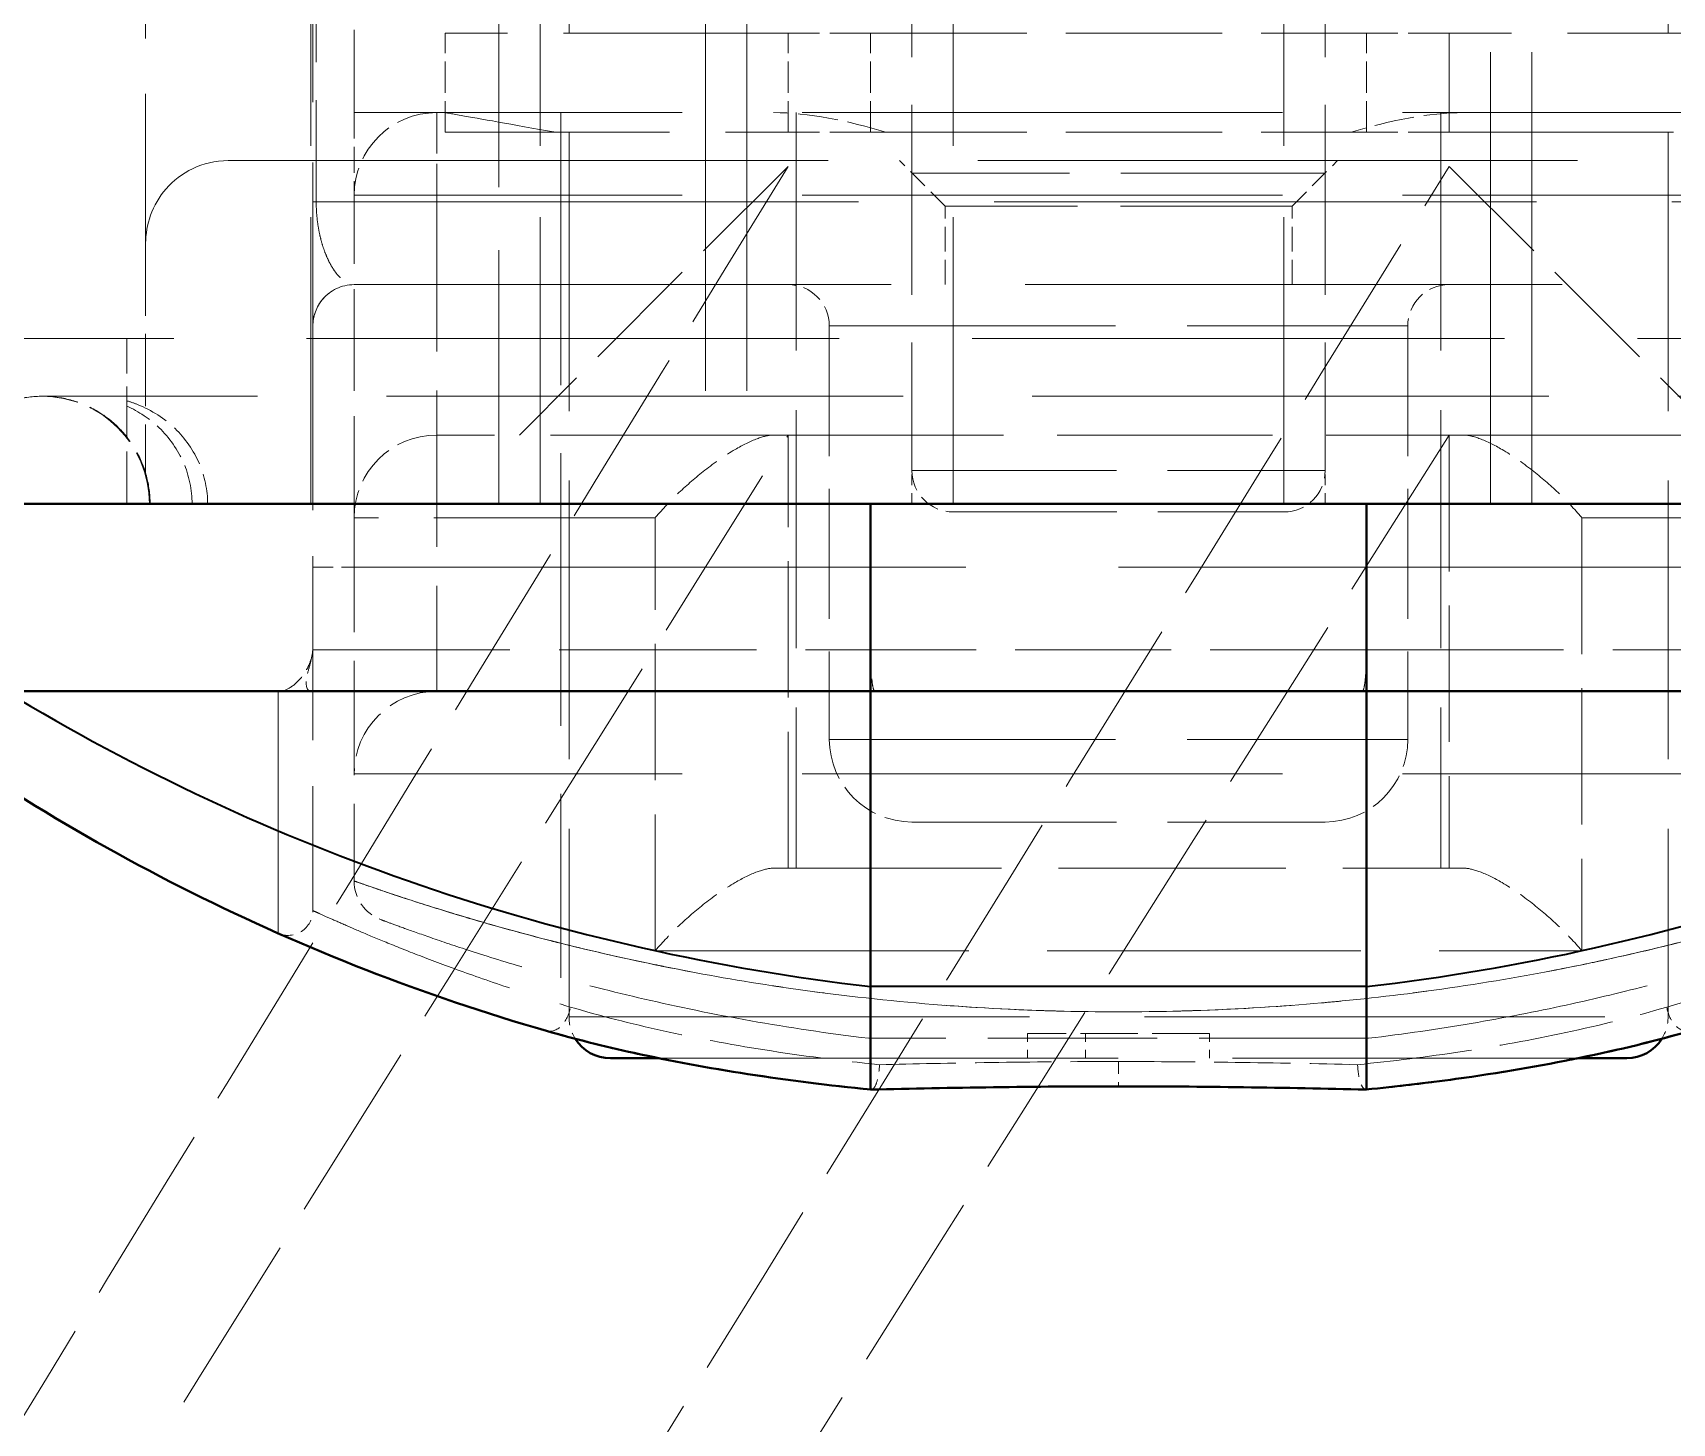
# Model space of a CAD drawing. Header units: millimetres. Extents: x 0 to 2523, y 0 to 1782.
# Drawn here: x 857.19 to 877.03, y 1391.52 to 1408.33 of the extents above; entities that cross this region are included whole.
import ezdxf

# ---------------------------------------------------------------- set-up
doc = ezdxf.new("R2010")
doc.units = ezdxf.units.MM
doc.header["$LTSCALE"] = 3
doc.linetypes.add('DASHED', pattern=[0.2067, 0.1654, -0.0413])
for name, color, linetype, lineweight in [('가려진 것(ISO)', 2, 'DASHED', 18), ('가려진 좁은 것(ISO)', 2, 'DASHED', 18), ('가시적인 것(ISO)', 3, 'Continuous', 40), ('가시적인 좁은 것(ISO)', 3, 'Continuous', 35)]:
    doc.layers.add(name, color=color, linetype=linetype, lineweight=lineweight)

msp = doc.modelspace()

# ---------------------------------------------------------------- linework, layer by layer
at = {"layer": '가려진 것(ISO)', "ltscale": 11.006289}
for p, q in [((865.3337, 1416.288), (865.3337, 1402.638)), ((875.3337, 1402.638), (875.3337, 1416.288))]:
    msp.add_line(p, q, dxfattribs=at)
at = {"layer": '가려진 것(ISO)', "ltscale": 5.39654}
msp.add_line((858.5604, 1414.288), (858.5604, 1405.788), dxfattribs=at)
at = {"layer": '가려진 것(ISO)', "ltscale": 5.904459}
msp.add_line((860.5837, 1414.088), (860.5837, 1404.788), dxfattribs=at)
at = {"layer": '가려진 것(ISO)', "ltscale": 6.983788}
msp.add_line((863.3337, 1402.638), (863.3337, 1413.638), dxfattribs=at)
at = {"layer": '가려진 것(ISO)', "ltscale": 2.983925}
msp.add_line((861.0837, 1412.0689), (861.0837, 1407.3689), dxfattribs=at)
at = {"layer": '가려진 것(ISO)', "ltscale": 1.650637}
for p, q in [((863.6837, 1410.9303), (863.6837, 1408.3303)), ((876.9837, 1410.9303), (876.9837, 1408.3303))]:
    msp.add_line(p, q, dxfattribs=at)
at = {"layer": '가려진 것(ISO)', "ltscale": 4.634662}
for p, q in [((867.8337, 1410.338), (867.8337, 1403.038)), ((872.8337, 1410.338), (872.8337, 1403.038))]:
    msp.add_line(p, q, dxfattribs=at)
at = {"layer": '가려진 것(ISO)', "ltscale": 5.473363}
for p, q in [((866.3337, 1408.3303), (862.1837, 1408.3303)), ((878.4837, 1408.3303), (874.3337, 1408.3303)), ((862.1837, 1407.1303), (866.3337, 1407.1303)), ((874.3337, 1407.1303), (878.4837, 1407.1303))]:
    msp.add_line(p, q, dxfattribs=at)
at = {"layer": '가려진 것(ISO)', "ltscale": 0.761779}
for p, q in [((862.1837, 1407.1303), (862.1837, 1408.3303)), ((866.3337, 1407.1303), (866.3337, 1408.3303)), ((866.3338, 1407.1303), (866.3338, 1408.3303)), ((874.3337, 1407.1303), (874.3337, 1408.3303)), ((874.3337, 1408.3303), (874.3337, 1407.1303))]:
    msp.add_line(p, q, dxfattribs=at)
at = {"layer": '가려진 것(ISO)', "ltscale": 0.997197}
for p, q in [((867.3337, 1408.3303), (866.3337, 1408.3303)), ((874.3337, 1408.3303), (873.3337, 1408.3303)), ((867.3337, 1407.1303), (866.3337, 1407.1303)), ((874.3337, 1407.1303), (873.3337, 1407.1303))]:
    msp.add_line(p, q, dxfattribs=at)
at = {"layer": '가려진 것(ISO)', "ltscale": 3.809293}
for p, q in [((867.3337, 1408.3303), (873.3337, 1408.3303)), ((867.3337, 1407.1303), (873.3337, 1407.1303))]:
    msp.add_line(p, q, dxfattribs=at)
at = {"layer": '가려진 것(ISO)', "ltscale": 11.715744}
msp.add_line((879.5837, 1407.3689), (861.0837, 1407.3689), dxfattribs=at)
at = {"layer": '가려진 것(ISO)', "ltscale": 6.645207}
msp.add_line((863.5837, 1407.3689), (863.5837, 1396.9022), dxfattribs=at)
at = {"layer": '가려진 것(ISO)', "ltscale": 5.801961}
for p, q in [((866.4337, 1407.3689), (866.4337, 1398.2303)), ((874.2337, 1407.3689), (874.2337, 1398.2303))]:
    msp.add_line(p, q, dxfattribs=at)
at = {"layer": '가려진 것(ISO)', "ltscale": 6.793318}
for p, q in [((863.6837, 1407.1303), (863.6837, 1396.4303)), ((876.9837, 1407.1303), (876.9837, 1396.4303))]:
    msp.add_line(p, q, dxfattribs=at)
at = {"layer": '가려진 것(ISO)', "ltscale": 14.627704}
msp.add_line((859.5604, 1406.788), (881.107, 1406.788), dxfattribs=at)
at = {"layer": '가려진 것(ISO)', "ltscale": 2.918018}
for p, q in [((866.3337, 1406.7189), (863.0837, 1403.4689)), ((874.3337, 1406.7189), (877.5837, 1403.4689))]:
    msp.add_line(p, q, dxfattribs=at)
at = {"layer": '가려진 것(ISO)', "ltscale": 0.493735}
for p, q in [((868.2337, 1406.238), (867.6837, 1406.788)), ((872.4337, 1406.238), (872.9837, 1406.788))]:
    msp.add_line(p, q, dxfattribs=at)
at = {"layer": '가려진 것(ISO)', "ltscale": 4.986384}
for p, q in [((872.8337, 1406.638), (867.8337, 1406.638)), ((872.8337, 1406.638), (867.8337, 1406.638)), ((867.8337, 1398.788), (872.8337, 1398.788))]:
    msp.add_line(p, q, dxfattribs=at)
at = {"layer": '가려진 것(ISO)', "ltscale": 2.476006}
msp.add_line((861.0837, 1402.4689), (861.0837, 1406.3689), dxfattribs=at)
at = {"layer": '가려진 것(ISO)', "ltscale": 4.188547}
msp.add_line((872.4337, 1406.238), (868.2337, 1406.238), dxfattribs=at)
at = {"layer": '가려진 것(ISO)', "ltscale": 0.603054}
for p, q in [((868.2337, 1405.288), (868.2337, 1406.238)), ((872.4337, 1405.288), (872.4337, 1406.238))]:
    msp.add_line(p, q, dxfattribs=at)
at = {"layer": '가려진 것(ISO)', "ltscale": 1.765907}
msp.add_line((858.5604, 1405.788), (858.5604, 1403.0065), dxfattribs=at)
at = {"layer": '가려진 것(ISO)', "ltscale": 13.093872}
msp.add_line((861.0837, 1405.288), (879.5837, 1405.288), dxfattribs=at)
at = {"layer": '가려진 것(ISO)', "ltscale": 12.986021}
msp.add_line((1116.5837, 1404.638), (810.5837, 1404.638), dxfattribs=at)
at = {"layer": '가려진 것(ISO)', "ltscale": 1.269698}
msp.add_line((858.3337, 1402.638), (858.3337, 1404.638), dxfattribs=at)
at = {"layer": '가려진 것(ISO)', "ltscale": 4.48956}
msp.add_line((860.5837, 1404.788), (860.5837, 1397.7166), dxfattribs=at)
at = {"layer": '가려진 것(ISO)', "ltscale": 3.174394}
for p, q in [((866.8337, 1404.788), (866.8337, 1399.788)), ((873.8337, 1404.788), (873.8337, 1399.788))]:
    msp.add_line(p, q, dxfattribs=at)
at = {"layer": '가려진 것(ISO)', "ltscale": 0.295767}
msp.add_line((857.3137, 1403.938), (857.3054, 1403.938), dxfattribs=at)
at = {"layer": '가려진 것(ISO)', "ltscale": 12.600935}
msp.add_line((883.3537, 1403.938), (857.3137, 1403.938), dxfattribs=at)
at = {"layer": '가려진 것(ISO)', "ltscale": 5.452487}
for p, q in [((866.1644, 1403.4689), (862.0837, 1403.4689)), ((874.5031, 1403.4689), (878.5837, 1403.4689))]:
    msp.add_line(p, q, dxfattribs=at)
at = {"layer": '가려진 것(ISO)', "ltscale": 0.374779}
for p, q in [((866.3337, 1403.4689), (866.1644, 1403.4689)), ((874.5031, 1403.4689), (874.3337, 1403.4689))]:
    msp.add_line(p, q, dxfattribs=at)
at = {"layer": '가려진 것(ISO)', "ltscale": 5.252413}
msp.add_line((866.3337, 1403.4689), (874.3337, 1403.4689), dxfattribs=at)
at = {"layer": '가려진 것(ISO)', "ltscale": 3.325855}
for p, q in [((866.3337, 1398.2303), (866.3337, 1403.4689)), ((874.3337, 1403.4689), (874.3337, 1398.2303))]:
    msp.add_line(p, q, dxfattribs=at)
at = {"layer": '가려진 것(ISO)', "ltscale": 0.25386}
for p, q in [((867.8337, 1402.638), (867.8337, 1403.038)), ((872.8337, 1402.638), (872.8337, 1403.038))]:
    msp.add_line(p, q, dxfattribs=at)
at = {"layer": '가려진 것(ISO)', "ltscale": 2.789829}
msp.add_line((861.0837, 1402.4689), (861.0837, 1398.0746), dxfattribs=at)
at = {"layer": '가려진 것(ISO)', "ltscale": 3.989087}
msp.add_line((868.3337, 1402.538), (872.3337, 1402.538), dxfattribs=at)
at = {"layer": '가려진 것(ISO)', "ltscale": 5.550123}
msp.add_line((866.1644, 1398.2303), (874.5031, 1398.2303), dxfattribs=at)
at = {"layer": '가려진 것(ISO)', "ltscale": 0.19037}
for p, q in [((869.2337, 1395.9303), (869.2337, 1396.2303)), ((869.9337, 1395.9303), (869.9337, 1396.2303)), ((871.4337, 1395.9303), (871.4337, 1396.2303))]:
    msp.add_line(p, q, dxfattribs=at)
at = {"layer": '가려진 것(ISO)', "ltscale": 1.396677}
msp.add_line((871.4337, 1396.2303), (869.2337, 1396.2303), dxfattribs=at)
at = {"layer": '가려진 것(ISO)', "ltscale": 11.188352}
msp.add_line((864.776, 1395.9303), (875.8904, 1395.9303), dxfattribs=at)
at = {"layer": '가려진 것(ISO)', "ltscale": 0.997197}
for centre, start, end in [((862.0837, 1406.3689), 90, 180), ((862.0837, 1402.4689), 90, 180), ((867.8337, 1399.788), 180, 270), ((872.8337, 1399.788), 270, 0)]:
    msp.add_arc(centre, 1, start, end, dxfattribs=at)
at = {"layer": '가려진 것(ISO)', "ltscale": 0.498548}
for centre, start, end in [((866.3337, 1404.788), 0, 90), ((874.3337, 1404.788), 90, 180), ((868.3337, 1403.038), 180, 270), ((872.3337, 1403.038), 270, 0)]:
    msp.add_arc(centre, 0.5, start, end, dxfattribs=at)
at = {"layer": '가려진 것(ISO)', "ltscale": 1.296386}
for start, end in [(90, 180), (0, 90)]:
    msp.add_arc((857.3054, 1402.638), 1.3, start, end, dxfattribs=at)
at = {"layer": '가려진 것(ISO)', "ltscale": 1.21262}
msp.add_arc((862.0837, 1399.3689), 1, 90, 180, dxfattribs=at)
at = {"layer": '가려진 것(ISO)', "ltscale": 0.384917}
msp.add_arc((861.5837, 1398.0746), 0.5, 180, 249.49092, dxfattribs=at)
at = {"layer": '가려진 것(ISO)', "ltscale": 0.378595}
msp.add_arc((860.2837, 1397.7166), 0.3, 246.08347, 0, dxfattribs=at)
at = {"layer": '가려진 것(ISO)', "ltscale": 0.176455}
msp.add_arc((864.1837, 1396.4303), 0.5, 180, 211.86607, dxfattribs=at)
at = {"layer": '가려진 것(ISO)', "ltscale": 0.176454}
msp.add_arc((876.4837, 1396.4303), 0.5, 328.13407, 0, dxfattribs=at)
at = {"layer": '가려진 것(ISO)', "ltscale": 0.163273}
msp.add_ellipse((860.2673, 1400.3689), major_axis=(0.3165, 0), ratio=0.00001, start_param=5.877855, end_param=6.2826037, dxfattribs=at)
at = {"layer": '가려진 것(ISO)', "ltscale": 2.994816}
msp.add_open_spline([(862.1838, 1407.3689), (862.186, 1407.3689), (862.251, 1407.3572), (862.5931, 1407.2966), (862.9823, 1407.2288), (863.5238, 1407.1303)], degree=3, knots=[0.43159296, 0.43159296, 0.43159296, 0.43159296, 0.60681998, 0.60681998, 0.90300067, 0.90300067, 0.90300067, 0.90300067], dxfattribs=at)
at = {"layer": '가려진 것(ISO)', "ltscale": 0.971824}
for points in [[(867.5182, 1407.1303), (867.0713, 1407.2704), (866.5709, 1407.3689), (866.1597, 1407.3689)], [(874.5078, 1407.3689), (874.0965, 1407.3689), (873.5962, 1407.2704), (873.1492, 1407.1303)]]:
    msp.add_open_spline(points, degree=3, dxfattribs=at)
at = {"layer": '가려진 것(ISO)', "ltscale": 4.440121}
for points, weights in [([(866.3337, 1406.7189), (766.2241, 1243.2403), (866.3337, 1403.4689)], [2.18606992019, 2.18606992019, 1.55453860991]), ([(874.3337, 1403.4689), (773.2996, 1243.2403), (874.3337, 1406.7189)], [1.55453860991, 2.18606992019, 2.18606992019])]:
    msp.add_rational_spline(points, weights, degree=2, dxfattribs=at)
at = {"layer": '가려진 것(ISO)', "ltscale": 3.177325}
msp.add_open_spline([(859.5604, 1406.788), (859.2412, 1406.788), (858.979, 1406.6416), (858.6384, 1406.2534), (858.5604, 1406.0095), (858.5604, 1405.788)], degree=3, knots=[-0.47492577, -0.47492577, -0.47492577, -0.47492577, -0.23746289, -0.23746289, 0, 0, 0, 0], dxfattribs=at)
at = {"layer": '가려진 것(ISO)', "ltscale": 0.098732}
msp.add_open_spline([(860.5837, 1406.1054), (860.5837, 1406.155), (860.5837, 1406.2066), (860.5837, 1406.2583)], degree=3, dxfattribs=at)
at = {"layer": '가려진 것(ISO)', "ltscale": 0.182588}
msp.add_open_spline([(860.5837, 1405.706), (860.5837, 1405.7735), (860.5837, 1405.8481), (860.5838, 1405.9298)], degree=3, dxfattribs=at)
at = {"layer": '가려진 것(ISO)', "ltscale": 2.020038}
msp.add_open_spline([(860.5837, 1404.788), (860.5837, 1404.8986), (860.6227, 1405.0209), (860.7936, 1405.2153), (860.9254, 1405.288), (861.0837, 1405.288)], degree=3, knots=[0, 0, 0, 0, 0.15025987, 0.15025987, 0.30051975, 0.30051975, 0.30051975, 0.30051975], dxfattribs=at)
at = {"layer": '가려진 것(ISO)', "ltscale": 0.404629}
msp.add_open_spline([(860.7719, 1405.1789), (860.7297, 1405.1452), (860.6925, 1405.1041), (860.6346, 1405.014), (860.6128, 1404.9641), (860.593, 1404.8873), (860.5884, 1404.8612), (860.5854, 1404.8286), (860.5849, 1404.8222), (860.5842, 1404.811), (860.584, 1404.8061), (860.5839, 1404.8), (860.5839, 1404.7985), (860.5838, 1404.7961), (860.5838, 1404.7951), (860.5838, 1404.7936), (860.5838, 1404.793), (860.5838, 1404.7916), (860.5838, 1404.7911), (860.5837, 1404.7902), (860.5837, 1404.7899), (860.5837, 1404.7892), (860.5837, 1404.7892), (860.5837, 1404.7891), (860.5837, 1404.7891), (860.5837, 1404.7893), (860.5837, 1404.7903), (860.5837, 1404.7921), (860.5837, 1404.7924), (860.5837, 1404.7928)], degree=3, knots=[0, 0, 0, 0, 0.01620689, 0.01620689, 0.032128817, 0.032128817, 0.04001701, 0.04001701, 0.041948629, 0.041948629, 0.043401696, 0.043401696, 0.043871142, 0.043871142, 0.044277282, 0.044277282, 0.044681273, 0.044681273, 0.045487645, 0.045487645, 0.046681321, 0.046681321, 0.049767138, 0.049767138, 0.050259464, 0.050259464, 0.060989732, 0.060989732, 0.063588396, 0.063588396, 0.063588396, 0.063588396], dxfattribs=at)
at = {"layer": '가려진 것(ISO)', "ltscale": 1.29681}
msp.add_open_spline([(857.3137, 1403.938), (857.2012, 1403.938), (857.0883, 1403.9233), (856.979, 1403.8942), (856.8697, 1403.8651), (856.764, 1403.8215), (856.6655, 1403.7649), (856.5671, 1403.7082), (856.4759, 1403.6385), (856.3954, 1403.5581), (856.3148, 1403.4777), (856.2448, 1403.3866), (856.1879, 1403.288), (856.131, 1403.1895), (856.0872, 1403.0835), (856.0579, 1402.9738), (856.0286, 1402.8642), (856.0137, 1402.751), (856.0137, 1402.638)], degree=3, knots=[0, 0, 0, 0, 0.1666667, 0.1666667, 0.1666667, 0.3333333, 0.3333333, 0.3333333, 0.5, 0.5, 0.5, 0.6666667, 0.6666667, 0.6666667, 0.8333333, 0.8333333, 0.8333333, 1, 1, 1, 1], dxfattribs=at)
at = {"layer": '가려진 것(ISO)', "ltscale": 1.296848}
msp.add_open_spline([(858.6137, 1402.638), (858.6137, 1402.7509), (858.599, 1402.8639), (858.5697, 1402.9734), (858.5405, 1403.0828), (858.4969, 1403.1886), (858.4401, 1403.2871), (858.3834, 1403.3855), (858.3136, 1403.4766), (858.2332, 1403.557), (858.1528, 1403.6375), (858.0617, 1403.7074), (857.9631, 1403.7642), (857.8646, 1403.821), (857.7585, 1403.8648), (857.649, 1403.894), (857.5395, 1403.9233), (857.4265, 1403.938), (857.3137, 1403.938)], degree=3, knots=[0, 0, 0, 0, 0.1666667, 0.1666667, 0.1666667, 0.3333333, 0.3333333, 0.3333333, 0.5, 0.5, 0.5, 0.6666667, 0.6666667, 0.6666667, 0.8333333, 0.8333333, 0.8333333, 1, 1, 1, 1], dxfattribs=at)
at = {"layer": '가려진 것(ISO)', "ltscale": 1.076924}
msp.add_open_spline([(858.3337, 1403.8821), (858.3813, 1403.8684), (858.4272, 1403.8525), (858.6262, 1403.7727), (858.796, 1403.6639), (859.0341, 1403.4344), (859.1459, 1403.2745), (859.2722, 1402.9805), (859.3108, 1402.7955), (859.3108, 1402.638)], degree=3, knots=[0.23469222, 0.23469222, 0.23469222, 0.23469222, 0.24855885, 0.24855885, 0.29899589, 0.29899589, 0.34776308, 0.34776308, 0.39500401, 0.39500401, 0.39500401, 0.39500401], dxfattribs=at)
at = {"layer": '가려진 것(ISO)', "ltscale": 0.952656}
msp.add_open_spline([(859.1226, 1402.638), (859.1226, 1402.7979), (859.0834, 1402.9857), (858.9553, 1403.283), (858.8424, 1403.444), (858.6174, 1403.6592), (858.4731, 1403.7563), (858.3337, 1403.8181)], degree=3, knots=[0.39263763, 0.39263763, 0.39263763, 0.39263763, 0.44060014, 0.44060014, 0.48976099, 0.48976099, 0.53400981, 0.53400981, 0.53400981, 0.53400981], dxfattribs=at)
at = {"layer": '가려진 것(ISO)', "ltscale": 1.243258}
for points, knots in [([(866.1644, 1403.4689), (866.1598, 1403.4689), (866.155, 1403.4688), (866.0953, 1403.4662), (866.0308, 1403.4505), (865.8758, 1403.3928), (865.7852, 1403.3475), (865.5708, 1403.2219), (865.4464, 1403.1354), (865.2181, 1402.9571), (865.1123, 1402.8654), (864.9114, 1402.6741), (864.8161, 1402.5736), (864.7302, 1402.4719), (864.7289, 1402.4704), (864.7277, 1402.4689)], [-0.19610765, -0.19610765, -0.19610765, -0.19610765, -0.19355647, -0.19355647, -0.16478853, -0.16478853, -0.13089559, -0.13089559, -0.08571649, -0.08571649, -0.04378836, -0.04378836, 0, 0, 0.00064711, 0.00064711, 0.00064711, 0.00064711]), ([(874.5031, 1403.4689), (874.5077, 1403.4689), (874.5125, 1403.4688), (874.5722, 1403.4662), (874.6367, 1403.4505), (874.7917, 1403.3928), (874.8823, 1403.3475), (875.0967, 1403.2219), (875.221, 1403.1354), (875.4494, 1402.9571), (875.5552, 1402.8654), (875.7561, 1402.6741), (875.8513, 1402.5736), (875.9373, 1402.4719), (875.9386, 1402.4704), (875.9398, 1402.4689)], [0.20963423, 0.20963423, 0.20963423, 0.20963423, 0.21275224, 0.21275224, 0.24791191, 0.24791191, 0.28933525, 0.28933525, 0.34455235, 0.34455235, 0.39579616, 0.39579616, 0.44931352, 0.44931352, 0.45010441, 0.45010441, 0.45010441, 0.45010441]), ([(866.1644, 1398.2303), (866.1598, 1398.2303), (866.155, 1398.2302), (866.0953, 1398.2276), (866.0308, 1398.212), (865.8758, 1398.1542), (865.7852, 1398.1089), (865.5708, 1397.9833), (865.4464, 1397.8968), (865.2181, 1397.7186), (865.1123, 1397.6268), (864.9114, 1397.4356), (864.8161, 1397.335), (864.7302, 1397.2333), (864.7289, 1397.2318), (864.7277, 1397.2303)], [-0.19610765, -0.19610765, -0.19610765, -0.19610765, -0.19355647, -0.19355647, -0.16478853, -0.16478853, -0.13089559, -0.13089559, -0.08571649, -0.08571649, -0.04378836, -0.04378836, 0, 0, 0.00064711, 0.00064711, 0.00064711, 0.00064711]), ([(874.5031, 1398.2303), (874.5077, 1398.2303), (874.5125, 1398.2302), (874.5722, 1398.2276), (874.6367, 1398.212), (874.7917, 1398.1542), (874.8823, 1398.1089), (875.0967, 1397.9833), (875.221, 1397.8968), (875.4494, 1397.7186), (875.5552, 1397.6268), (875.7561, 1397.4356), (875.8513, 1397.335), (875.9373, 1397.2333), (875.9386, 1397.2318), (875.9398, 1397.2303)], [0.20963423, 0.20963423, 0.20963423, 0.20963423, 0.21275224, 0.21275224, 0.24791191, 0.24791191, 0.28933525, 0.28933525, 0.34455235, 0.34455235, 0.39579616, 0.39579616, 0.44931352, 0.44931352, 0.45010441, 0.45010441, 0.45010441, 0.45010441])]:
    msp.add_open_spline(points, degree=3, knots=knots, dxfattribs=at)
at = {"layer": '가려진 것(ISO)', "ltscale": 0.513669}
msp.add_open_spline([(860.5827, 1400.8689), (860.5792, 1400.8177), (860.5666, 1400.7634), (860.535, 1400.6821), (860.5226, 1400.6557), (860.4873, 1400.5919), (860.4624, 1400.556), (860.3945, 1400.4762), (860.3476, 1400.4361), (860.2512, 1400.3823), (860.2046, 1400.3689), (860.1621, 1400.3689)], degree=3, knots=[-0.070781201, -0.070781201, -0.070781201, -0.070781201, -0.055461964, -0.055461964, -0.047642977, -0.047642977, -0.035476886, -0.035476886, -0.017217394, -0.017217394, -0.000001042, -0.000001042, -0.000001042, -0.000001042], dxfattribs=at)
at = {"layer": '가려진 것(ISO)', "ltscale": 0.584265}
msp.add_open_spline([(860.5827, 1400.8689), (860.5808, 1400.842), (860.5767, 1400.8155), (860.5664, 1400.7623), (860.5598, 1400.7353), (860.5394, 1400.6568), (860.5242, 1400.6052), (860.5044, 1400.5119), (860.4974, 1400.4569), (860.5207, 1400.3839), (860.5413, 1400.3689), (860.5582, 1400.3689)], degree=3, knots=[0.000001, 0.000001, 0.000001, 0.000001, 0.008116123, 0.008116123, 0.017280138, 0.017280138, 0.036812418, 0.036812418, 0.056177073, 0.056177073, 0.072028344, 0.072028344, 0.072028344, 0.072028344], dxfattribs=at)
at = {"layer": '가려진 것(ISO)', "ltscale": 0.499799}
msp.add_open_spline([(867.3337, 1400.8689), (867.3337, 1400.8043), (867.335, 1400.7394), (867.3375, 1400.6789), (867.34, 1400.6184), (867.3437, 1400.5624), (867.3484, 1400.5158), (867.353, 1400.4692), (867.3587, 1400.4319), (867.3648, 1400.4069), (867.3709, 1400.3818), (867.3775, 1400.3689), (867.3842, 1400.3689)], degree=3, knots=[0, 0, 0, 0, 0.25, 0.25, 0.25, 0.5, 0.5, 0.5, 0.75, 0.75, 0.75, 1, 1, 1, 1], dxfattribs=at)
at = {"layer": '가려진 것(ISO)', "ltscale": 0.499819}
msp.add_open_spline([(873.2833, 1400.3689), (873.2835, 1400.3689), (873.2836, 1400.3689), (873.2904, 1400.3694), (873.297, 1400.3829), (873.3092, 1400.4339), (873.3146, 1400.4703), (873.3237, 1400.5613), (873.3273, 1400.6151), (873.3312, 1400.706), (873.3322, 1400.739), (873.3335, 1400.8044), (873.3338, 1400.8366), (873.3338, 1400.8689)], degree=3, knots=[-0.000365871, -0.000365871, -0.000365871, -0.000365871, 0, 0, 0.019901046, 0.019901046, 0.039258889, 0.039258889, 0.058579585, 0.058579585, 0.068886192, 0.068886192, 0.078580299, 0.078580299, 0.078580299, 0.078580299], dxfattribs=at)
at = {"layer": '가려진 것(ISO)', "ltscale": 6.926021}
msp.add_open_spline([(867.3108, 1396.1716), (866.8112, 1396.2313), (866.3381, 1396.3027), (865.8839, 1396.3833), (865.4297, 1396.4639), (864.9945, 1396.5541), (864.5989, 1396.6455), (864.2033, 1396.7369), (863.8473, 1396.8292), (863.5368, 1396.9151), (863.2264, 1397.0011), (862.9615, 1397.0806), (862.7366, 1397.1508), (862.5117, 1397.2211), (862.3269, 1397.2821), (862.1729, 1397.3342), (862.0188, 1397.3863), (861.8956, 1397.4295), (861.7964, 1397.4648), (861.6972, 1397.5001), (861.622, 1397.5275), (861.565, 1397.5484), (861.508, 1397.5693), (861.4692, 1397.5837), (861.4444, 1397.5929), (861.4195, 1397.6022), (861.4086, 1397.6063), (861.4086, 1397.6063)], degree=3, knots=[0, 0, 0, 0, 0.1111111, 0.1111111, 0.1111111, 0.2222222, 0.2222222, 0.2222222, 0.3333333, 0.3333333, 0.3333333, 0.4444444, 0.4444444, 0.4444444, 0.5555556, 0.5555556, 0.5555556, 0.6666667, 0.6666667, 0.6666667, 0.7777778, 0.7777778, 0.7777778, 0.8888889, 0.8888889, 0.8888889, 1, 1, 1, 1], dxfattribs=at)
at = {"layer": '가려진 것(ISO)', "ltscale": 6.925572}
msp.add_open_spline([(873.3567, 1396.1716), (873.7873, 1396.2231), (874.2029, 1396.2839), (874.6028, 1396.3519), (875.0027, 1396.4199), (875.387, 1396.4951), (875.7499, 1396.5741), (876.1127, 1396.653), (876.4541, 1396.7356), (876.7699, 1396.8181), (877.0856, 1396.9005), (877.3758, 1396.9828), (877.6371, 1397.061), (877.8985, 1397.1392), (878.131, 1397.2133), (878.3332, 1397.2802), (878.5355, 1397.3471), (878.7074, 1397.4068), (878.8452, 1397.4556), (878.983, 1397.5044), (879.0867, 1397.5425), (879.1551, 1397.5677), (879.2235, 1397.593), (879.2567, 1397.6055), (879.2605, 1397.6069)], degree=3, knots=[0, 0, 0, 0, 0.125, 0.125, 0.125, 0.25, 0.25, 0.25, 0.375, 0.375, 0.375, 0.5, 0.5, 0.5, 0.625, 0.625, 0.625, 0.75, 0.75, 0.75, 0.875, 0.875, 0.875, 1, 1, 1, 1], dxfattribs=at)
at = {"layer": '가려진 것(ISO)', "ltscale": 4.123487}
msp.add_open_spline([(873.3567, 1396.1716), (873.3524, 1396.1716), (873.346, 1396.1716), (873.3164, 1396.1716), (873.2802, 1396.1716), (873.2381, 1396.1716), (873.1904, 1396.1716), (873.1367, 1396.1716), (873.0764, 1396.1716), (873.0092, 1396.1716), (872.935, 1396.1716), (872.8545, 1396.1716), (872.7677, 1396.1716), (872.6728, 1396.1716), (872.57, 1396.1716), (872.459, 1396.1716), (872.3398, 1396.1716), (872.2122, 1396.1716), (872.076, 1396.1716), (871.9313, 1396.1716), (871.7779, 1396.1716), (871.6159, 1396.1716), (871.4453, 1396.1716), (871.2662, 1396.1716), (871.0789, 1396.1716), (870.8829, 1396.1716), (870.6802, 1396.1716), (870.4724, 1396.1716), (870.2615, 1396.1716), (870.0492, 1396.1716), (869.8374, 1396.1716), (869.6279, 1396.1716), (869.4227, 1396.1716), (869.2233, 1396.1716), (869.0316, 1396.1716), (868.8493, 1396.1716), (868.6777, 1396.1716), (868.5187, 1396.1716), (868.3729, 1396.1716), (868.2394, 1396.1716), (868.1176, 1396.1716), (868.007, 1396.1716), (867.9065, 1396.1716), (867.816, 1396.1716), (867.7329, 1396.1716), (867.6571, 1396.1716), (867.5892, 1396.1716), (867.5289, 1396.1716), (867.4755, 1396.1716), (867.4284, 1396.1716), (867.3869, 1396.1716), (867.3512, 1396.1716), (867.3218, 1396.1716), (867.3108, 1396.1717), (867.3108, 1396.1717)], degree=3, dxfattribs=at)
at = {"layer": '가려진 것(ISO)', "ltscale": 0.297944}
msp.add_open_spline([(867.3427, 1395.5524), (867.3564, 1395.5529), (867.3704, 1395.5638), (867.3829, 1395.5844), (867.3981, 1395.6094), (867.4115, 1395.6473), (867.4216, 1395.6941), (867.4317, 1395.7408), (867.4383, 1395.7965), (867.4408, 1395.8526)], degree=3, knots=[0.0595267, 0.0595267, 0.0595267, 0.0595267, 0.33333333, 0.33333333, 0.33333333, 0.66666667, 0.66666667, 0.66666667, 1, 1, 1, 1], dxfattribs=at)
at = {"layer": '가려진 것(ISO)', "ltscale": 0.297934}
msp.add_open_spline([(873.2267, 1395.8526), (873.229, 1395.7965), (873.2355, 1395.7408), (873.2457, 1395.6941), (873.2558, 1395.6473), (873.2693, 1395.6094), (873.2846, 1395.5844), (873.2972, 1395.5638), (873.3111, 1395.5529), (873.3248, 1395.5524)], degree=3, knots=[0, 0, 0, 0, 0.33333333, 0.33333333, 0.33333333, 0.66666667, 0.66666667, 0.66666667, 0.94044837, 0.94044837, 0.94044837, 0.94044837], dxfattribs=at)
at = {"layer": '가려진 것(ISO)', "ltscale": 0.000331076}
msp.add_open_spline([(867.3338, 1395.5535), (867.3339, 1395.5535), (867.3339, 1395.5535), (867.334, 1395.5534)], degree=3, dxfattribs=at)
at = {"layer": '가려진 것(ISO)', "ltscale": 0.000281653}
msp.add_open_spline([(873.3335, 1395.5534), (873.3336, 1395.5535), (873.3337, 1395.5535), (873.3337, 1395.5535)], degree=3, dxfattribs=at)
at = {"layer": '가려진 좁은 것(ISO)', "ltscale": 11.006289}
for p, q in [((865.8337, 1416.288), (865.8337, 1402.638)), ((874.8337, 1402.638), (874.8337, 1416.288))]:
    msp.add_line(p, q, dxfattribs=at)
at = {"layer": '가려진 좁은 것(ISO)', "ltscale": 6.983788}
for p, q in [((860.5604, 1402.638), (860.5604, 1413.638)), ((868.3337, 1402.638), (868.3337, 1413.638)), ((872.3337, 1402.638), (872.3337, 1413.638))]:
    msp.add_line(p, q, dxfattribs=at)
at = {"layer": '가려진 좁은 것(ISO)', "ltscale": 6.178022}
msp.add_line((862.8337, 1402.638), (862.8337, 1412.3689), dxfattribs=at)
at = {"layer": '가려진 좁은 것(ISO)', "ltscale": 3.682315}
msp.add_line((860.6246, 1412.088), (860.6246, 1406.288), dxfattribs=at)
at = {"layer": '가려진 좁은 것(ISO)', "ltscale": 0.761779}
for p, q in [((867.3337, 1407.1303), (867.3337, 1408.3303)), ((873.3337, 1407.1303), (873.3337, 1408.3303))]:
    msp.add_line(p, q, dxfattribs=at)
at = {"layer": '가려진 좁은 것(ISO)', "ltscale": 0.634799}
msp.add_line((861.0837, 1407.3689), (861.0837, 1406.3689), dxfattribs=at)
at = {"layer": '가려진 좁은 것(ISO)', "ltscale": 0.997197}
msp.add_line((862.0837, 1407.3689), (862.0837, 1406.3689), dxfattribs=at)
at = {"layer": '가려진 좁은 것(ISO)', "ltscale": 13.227976}
msp.add_line((860.6246, 1406.288), (880.0429, 1406.288), dxfattribs=at)
at = {"layer": '가려진 좁은 것(ISO)', "ltscale": 11.715744}
for p, q in [((879.5837, 1406.3689), (861.0837, 1406.3689)), ((879.5837, 1399.3689), (861.0837, 1399.3689))]:
    msp.add_line(p, q, dxfattribs=at)
at = {"layer": '가려진 좁은 것(ISO)', "ltscale": 3.809293}
msp.add_line((862.0837, 1406.3689), (862.0837, 1400.3689), dxfattribs=at)
at = {"layer": '가려진 좁은 것(ISO)', "ltscale": 6.980978}
for p, q in [((866.8337, 1404.788), (873.8337, 1404.788)), ((866.8337, 1399.788), (873.8337, 1399.788))]:
    msp.add_line(p, q, dxfattribs=at)
at = {"layer": '가려진 좁은 것(ISO)', "ltscale": 4.986384}
msp.add_line((867.8337, 1403.038), (872.8337, 1403.038), dxfattribs=at)
at = {"layer": '가려진 좁은 것(ISO)', "ltscale": 5.401114}
for p, q in [((864.7277, 1402.4689), (861.0837, 1402.4689)), ((875.9398, 1402.4689), (879.5837, 1402.4689))]:
    msp.add_line(p, q, dxfattribs=at)
at = {"layer": '가려진 좁은 것(ISO)', "ltscale": 3.325855}
for p, q in [((864.7277, 1397.2303), (864.7277, 1402.4689)), ((875.9398, 1402.4689), (875.9398, 1397.2303))]:
    msp.add_line(p, q, dxfattribs=at)
at = {"layer": '가려진 좁은 것(ISO)', "ltscale": 0.498548}
msp.add_line((860.5837, 1401.8689), (861.0837, 1401.8689), dxfattribs=at)
at = {"layer": '가려진 좁은 것(ISO)', "ltscale": 14.916949}
msp.add_line((861.0837, 1401.8689), (879.5837, 1401.8689), dxfattribs=at)
at = {"layer": '가려진 좁은 것(ISO)', "ltscale": 3.809296}
msp.add_line((873.3337, 1400.8689), (867.3337, 1400.8689), dxfattribs=at)
at = {"layer": '가려진 좁은 것(ISO)', "ltscale": 7.355736}
msp.add_line((860.1621, 1400.3689), (860.1621, 1397.4423), dxfattribs=at)
at = {"layer": '가려진 좁은 것(ISO)', "ltscale": 7.647462}
msp.add_line((864.7277, 1397.2303), (875.9398, 1397.2303), dxfattribs=at)
at = {"layer": '가려진 좁은 것(ISO)', "ltscale": 11.230227}
msp.add_line((863.6837, 1396.4303), (876.9837, 1396.4303), dxfattribs=at)
at = {"layer": '가려진 좁은 것(ISO)', "ltscale": 0.129137}
msp.add_ellipse((861.0837, 1406.288), major_axis=(-0.5, 0), ratio=0.0000122, start_param=5.8760751, end_param=6.2831859, dxfattribs=at)
at = {"layer": '가려진 좁은 것(ISO)', "ltscale": 0.335054}
for centre, major_axis, start_param, end_param in [((863.4954, 1396.5499), (-0.0828, -0.2884), 0, 1.7596167), ((877.1721, 1396.5499), (0.0828, -0.2884), 4.5235686, 6.2831853)]:
    msp.add_ellipse(centre, major_axis=major_axis, ratio=0.6658707, start_param=start_param, end_param=end_param, dxfattribs=at)
at = {"layer": '가려진 좁은 것(ISO)', "ltscale": 0.299089}
msp.add_ellipse((870.335, 1395.8904), major_axis=(0, -0.3), ratio=0.0001228, start_param=4.712389, end_param=6.2831853, dxfattribs=at)
at = {"layer": '가려진 좁은 것(ISO)', "ltscale": 1.983264}
msp.add_open_spline([(860.6246, 1406.288), (860.6246, 1406.2447), (860.626, 1406.201), (860.6292, 1406.1568), (860.6324, 1406.1125), (860.6371, 1406.0677), (860.6431, 1406.0249), (860.6491, 1405.9821), (860.6565, 1405.9412), (860.665, 1405.902), (860.6735, 1405.8627), (860.6831, 1405.825), (860.6937, 1405.7888), (860.7042, 1405.7526), (860.7158, 1405.7179), (860.7283, 1405.6846), (860.7409, 1405.6513), (860.7544, 1405.6193), (860.769, 1405.5885), (860.7837, 1405.5577), (860.7994, 1405.5281), (860.8163, 1405.5001), (860.8333, 1405.472), (860.8515, 1405.4454), (860.871, 1405.4209), (860.8904, 1405.3964), (860.9112, 1405.374), (860.9333, 1405.3546), (860.9555, 1405.3353), (860.979, 1405.3189), (861.0041, 1405.3071), (861.0291, 1405.2953), (861.0557, 1405.288), (861.0837, 1405.288)], degree=3, knots=[0.00000169, 0.00000169, 0.00000169, 0.00000169, 0.09090909, 0.09090909, 0.09090909, 0.18181818, 0.18181818, 0.18181818, 0.27272727, 0.27272727, 0.27272727, 0.36363636, 0.36363636, 0.36363636, 0.45454545, 0.45454545, 0.45454545, 0.54545455, 0.54545455, 0.54545455, 0.63636364, 0.63636364, 0.63636364, 0.72727273, 0.72727273, 0.72727273, 0.81818182, 0.81818182, 0.81818182, 0.90909091, 0.90909091, 0.90909091, 1, 1, 1, 1], dxfattribs=at)
at = {"layer": '가려진 좁은 것(ISO)', "ltscale": 4.808495}
msp.add_open_spline([(860.5827, 1400.8689), (860.9227, 1400.8689), (861.7567, 1400.8689), (863.2289, 1400.8689), (865.1281, 1400.8689), (866.551, 1400.8689), (867.3337, 1400.8689)], degree=3, knots=[0, 0, 0, 0, 0.1760545, 0.416339, 0.6834329, 1, 1, 1, 1], dxfattribs=at)
at = {"layer": '가려진 좁은 것(ISO)', "ltscale": 4.808488}
msp.add_open_spline([(873.3338, 1400.8689), (873.5397, 1400.8689), (873.7449, 1400.8689), (873.9492, 1400.8689), (874.5679, 1400.8689), (875.1777, 1400.8689), (875.7726, 1400.8689), (876.3558, 1400.8689), (876.9249, 1400.8689), (877.4757, 1400.8689), (877.5632, 1400.8689), (877.6502, 1400.8689), (877.7367, 1400.8689), (878.1786, 1400.8689), (878.608, 1400.8689), (879.0229, 1400.8689), (879.278, 1400.8689), (879.5276, 1400.8689), (879.7712, 1400.8689), (879.8769, 1400.8689), (879.9814, 1400.8689), (880.0848, 1400.8689)], degree=3, knots=[0.00000121, 0.00000121, 0.00000121, 0.00000121, 0.08329846, 0.08329846, 0.08329846, 0.33567302, 0.33567302, 0.33567302, 0.58314297, 0.58314297, 0.58314297, 0.62242524, 0.62242524, 0.62242524, 0.82308864, 0.82308864, 0.82308864, 0.94647487, 0.94647487, 0.94647487, 1, 1, 1, 1], dxfattribs=at)
at = {"layer": '가려진 좁은 것(ISO)', "ltscale": 11.800974}
msp.add_open_spline([(879.5837, 1398.0745), (879.5837, 1398.0744), (879.5336, 1398.0566), (879.4317, 1398.0213), (879.3298, 1397.986), (879.1763, 1397.9332), (878.9707, 1397.8658), (878.765, 1397.7984), (878.5068, 1397.7165), (878.2014, 1397.6263), (877.8959, 1397.5361), (877.5431, 1397.4377), (877.1527, 1397.339), (876.7624, 1397.2403), (876.3346, 1397.1413), (875.8788, 1397.0487), (875.423, 1396.9561), (874.9392, 1396.8698), (874.4354, 1396.7949), (873.9317, 1396.7199), (873.4081, 1396.6563), (872.8709, 1396.6072), (872.3337, 1396.5582), (871.7829, 1396.5237), (871.226, 1396.5059), (870.6692, 1396.4881), (870.1064, 1396.487), (869.5469, 1396.5027), (868.9874, 1396.5185), (868.4312, 1396.5512), (867.8866, 1396.5992), (867.3419, 1396.6471), (866.8088, 1396.7103), (866.295, 1396.7856), (865.7812, 1396.8608), (865.2872, 1396.9482), (864.8301, 1397.0403), (864.373, 1397.1324), (863.9531, 1397.2293), (863.5864, 1397.321), (863.2197, 1397.4127), (862.9052, 1397.4991), (862.6393, 1397.5758), (862.3733, 1397.6525), (862.1553, 1397.7194), (861.9741, 1397.7766), (861.793, 1397.8338), (861.6488, 1397.8813), (861.533, 1397.92), (861.4172, 1397.9587), (861.3299, 1397.9887), (861.264, 1398.0115), (861.198, 1398.0344), (861.1534, 1398.0501), (861.1248, 1398.0601), (861.0962, 1398.0702), (861.0837, 1398.0746), (861.0837, 1398.0746)], degree=3, knots=[0, 0, 0, 0, 0.0526316, 0.0526316, 0.0526316, 0.1052632, 0.1052632, 0.1052632, 0.1578947, 0.1578947, 0.1578947, 0.2105263, 0.2105263, 0.2105263, 0.2631579, 0.2631579, 0.2631579, 0.3157895, 0.3157895, 0.3157895, 0.3684211, 0.3684211, 0.3684211, 0.4210526, 0.4210526, 0.4210526, 0.4736842, 0.4736842, 0.4736842, 0.5263158, 0.5263158, 0.5263158, 0.5789474, 0.5789474, 0.5789474, 0.6315789, 0.6315789, 0.6315789, 0.6842105, 0.6842105, 0.6842105, 0.7368421, 0.7368421, 0.7368421, 0.7894737, 0.7894737, 0.7894737, 0.8421053, 0.8421053, 0.8421053, 0.8947368, 0.8947368, 0.8947368, 0.9473684, 0.9473684, 0.9473684, 1, 1, 1, 1], dxfattribs=at)
at = {"layer": '가려진 좁은 것(ISO)', "ltscale": 11.800929}
msp.add_open_spline([(861.0837, 1398.0746), (861.0838, 1398.0746), (861.1334, 1398.0569), (861.2343, 1398.0218), (861.2358, 1398.0213), (861.2373, 1398.0208), (861.2388, 1398.0202), (861.3397, 1397.9852), (861.4903, 1397.9335), (861.6905, 1397.8679), (861.6966, 1397.8659), (861.7027, 1397.8639), (861.7089, 1397.8618), (861.909, 1397.7964), (862.1573, 1397.7177), (862.4483, 1397.6316), (862.4619, 1397.6276), (862.4754, 1397.6236), (862.4891, 1397.6195), (862.7796, 1397.5341), (863.1111, 1397.4417), (863.4756, 1397.3489), (863.4986, 1397.3431), (863.5217, 1397.3372), (863.5449, 1397.3314), (863.9077, 1397.2401), (864.302, 1397.1488), (864.7219, 1397.0623), (864.7556, 1397.0554), (864.7894, 1397.0485), (864.8234, 1397.0416), (865.2406, 1396.9574), (865.6823, 1396.8783), (866.1453, 1396.8079), (866.1905, 1396.8011), (866.2358, 1396.7943), (866.2814, 1396.7876), (866.741, 1396.7201), (867.2205, 1396.6615), (867.7133, 1396.615), (867.7703, 1396.6096), (867.8275, 1396.6044), (867.8848, 1396.5993), (868.3723, 1396.5564), (868.8719, 1396.5254), (869.3773, 1396.508), (869.4453, 1396.5057), (869.5134, 1396.5036), (869.5817, 1396.5018), (870.08, 1396.4884), (870.5834, 1396.4882), (871.0861, 1396.5018), (871.1635, 1396.5039), (871.2409, 1396.5063), (871.3182, 1396.509), (871.8121, 1396.5265), (872.3044, 1396.5571), (872.7887, 1396.5999), (872.8729, 1396.6073), (872.9569, 1396.6151), (873.0405, 1396.6232), (873.5136, 1396.6694), (873.9776, 1396.7269), (874.4252, 1396.7934), (874.5122, 1396.8063), (874.5985, 1396.8195), (874.6842, 1396.833), (875.1174, 1396.9015), (875.533, 1396.9778), (875.9236, 1397.0578), (876.0079, 1397.0751), (876.0911, 1397.0926), (876.1731, 1397.1101), (876.5458, 1397.1901), (876.8932, 1397.2727), (877.211, 1397.3538), (877.2867, 1397.3731), (877.3608, 1397.3924), (877.4332, 1397.4115), (877.7311, 1397.4902), (877.9998, 1397.5665), (878.2376, 1397.637), (878.2999, 1397.6555), (878.36, 1397.6736), (878.4181, 1397.6913), (878.6354, 1397.7574), (878.8228, 1397.8173), (878.9799, 1397.8688), (879.0249, 1397.8836), (879.0674, 1397.8977), (879.1074, 1397.911), (879.2445, 1397.9567), (879.3524, 1397.9938), (879.4309, 1398.021), (879.4552, 1398.0294), (879.4767, 1398.0369), (879.4953, 1398.0434), (879.554, 1398.064), (879.5837, 1398.0745), (879.5837, 1398.0746)], degree=3, knots=[0, 0, 0, 0, 0.0588235, 0.0588235, 0.0588235, 0.0597082, 0.0597082, 0.0597082, 0.1176471, 0.1176471, 0.1176471, 0.1194131, 0.1194131, 0.1194131, 0.1764706, 0.1764706, 0.1764706, 0.1791178, 0.1791178, 0.1791178, 0.2352941, 0.2352941, 0.2352941, 0.2388317, 0.2388317, 0.2388317, 0.2941176, 0.2941176, 0.2941176, 0.2985477, 0.2985477, 0.2985477, 0.3529412, 0.3529412, 0.3529412, 0.3582503, 0.3582503, 0.3582503, 0.4117647, 0.4117647, 0.4117647, 0.4179581, 0.4179581, 0.4179581, 0.4705882, 0.4705882, 0.4705882, 0.4776709, 0.4776709, 0.4776709, 0.5294118, 0.5294118, 0.5294118, 0.5373762, 0.5373762, 0.5373762, 0.5882353, 0.5882353, 0.5882353, 0.5970758, 0.5970758, 0.5970758, 0.6470588, 0.6470588, 0.6470588, 0.6567732, 0.6567732, 0.6567732, 0.7058824, 0.7058824, 0.7058824, 0.7164878, 0.7164878, 0.7164878, 0.7647059, 0.7647059, 0.7647059, 0.7762063, 0.7762063, 0.7762063, 0.8235294, 0.8235294, 0.8235294, 0.8359272, 0.8359272, 0.8359272, 0.8823529, 0.8823529, 0.8823529, 0.8956448, 0.8956448, 0.8956448, 0.9411765, 0.9411765, 0.9411765, 0.9553208, 0.9553208, 0.9553208, 1, 1, 1, 1], dxfattribs=at)
at = {"layer": '가려진 좁은 것(ISO)', "ltscale": 5.155973}
msp.add_open_spline([(860.5837, 1397.7166), (860.5837, 1397.7166), (860.5957, 1397.7111), (860.6187, 1397.7006), (860.6417, 1397.6902), (860.6757, 1397.6747), (860.7204, 1397.6546), (860.7651, 1397.6345), (860.8207, 1397.6096), (860.8845, 1397.5816), (860.9483, 1397.5536), (861.0198, 1397.5224), (861.1017, 1397.4872), (861.1836, 1397.4521), (861.2759, 1397.4131), (861.3845, 1397.3682), (861.4932, 1397.3233), (861.6185, 1397.2724), (861.7632, 1397.2156), (861.9078, 1397.1587), (862.0718, 1397.0958), (862.2589, 1397.0271), (862.4461, 1396.9583), (862.6564, 1396.8836), (862.8951, 1396.8036), (863.1338, 1396.7236), (863.401, 1396.6382), (863.6995, 1396.5499)], degree=3, knots=[0, 0, 0, 0, 0.1111111, 0.1111111, 0.1111111, 0.2222222, 0.2222222, 0.2222222, 0.3333333, 0.3333333, 0.3333333, 0.4444444, 0.4444444, 0.4444444, 0.5555556, 0.5555556, 0.5555556, 0.6666667, 0.6666667, 0.6666667, 0.7777778, 0.7777778, 0.7777778, 0.8888889, 0.8888889, 0.8888889, 1, 1, 1, 1], dxfattribs=at)
at = {"layer": '가려진 좁은 것(ISO)', "ltscale": 5.155984}
msp.add_open_spline([(876.968, 1396.5499), (877.406, 1396.6794), (877.7904, 1396.8069), (878.1251, 1396.925), (878.4598, 1397.0431), (878.7446, 1397.1519), (878.9829, 1397.2466), (879.2212, 1397.3414), (879.4141, 1397.422), (879.5721, 1397.4899), (879.7301, 1397.5579), (879.8539, 1397.613), (879.9428, 1397.6527), (880.0318, 1397.6924), (880.0837, 1397.7166), (880.0837, 1397.7166)], degree=3, knots=[0, 0, 0, 0, 0.2, 0.2, 0.2, 0.4, 0.4, 0.4, 0.6, 0.6, 0.6, 0.8, 0.8, 0.8, 1, 1, 1, 1], dxfattribs=at)
at = {"layer": '가려진 좁은 것(ISO)', "ltscale": 2.804449}
msp.add_open_spline([(863.6995, 1396.5499), (864.0534, 1396.4452), (864.432, 1396.3486), (864.8235, 1396.2622), (865.215, 1396.1759), (865.6185, 1396.0997), (866.053, 1396.0312), (866.4875, 1395.9627), (866.9537, 1395.9018), (867.4408, 1395.8526)], degree=3, knots=[0, 0, 0, 0, 0.33333333, 0.33333333, 0.33333333, 0.66666667, 0.66666667, 0.66666667, 1, 1, 1, 1], dxfattribs=at)
at = {"layer": '가려진 좁은 것(ISO)', "ltscale": 2.804451}
msp.add_open_spline([(873.2267, 1395.8526), (873.6472, 1395.895), (874.0729, 1395.9483), (874.4938, 1396.0125), (874.9148, 1396.0767), (875.3313, 1396.1519), (875.746, 1396.2409), (876.1606, 1396.33), (876.5728, 1396.433), (876.968, 1396.5499)], degree=3, knots=[0, 0, 0, 0, 0.33333333, 0.33333333, 0.33333333, 0.66666667, 0.66666667, 0.66666667, 0.99999998, 0.99999998, 0.99999998, 0.99999998], dxfattribs=at)
at = {"layer": '가려진 좁은 것(ISO)', "ltscale": 1.86565}
msp.add_open_spline([(867.4408, 1395.8526), (867.8599, 1395.8628), (868.7646, 1395.8818), (869.7943, 1395.8904), (870.3349, 1395.8904)], degree=3, dxfattribs=at)
at = {"layer": '가려진 좁은 것(ISO)', "ltscale": 1.86414}
msp.add_open_spline([(870.3349, 1395.8904), (870.7895, 1395.8904), (871.2616, 1395.8873), (871.7458, 1395.8809), (872.23, 1395.8745), (872.7262, 1395.8647), (873.2267, 1395.8526)], degree=3, knots=[0.00000001, 0.00000001, 0.00000001, 0.00000001, 0.5, 0.5, 0.5, 1, 1, 1, 1], dxfattribs=at)
at = {"layer": '가려진 좁은 것(ISO)'}
for points in [[(867.3337, 1395.5535), (867.3338, 1395.5535), (867.3338, 1395.5535), (867.3338, 1395.5535)], [(873.3337, 1395.5535), (873.3337, 1395.5535), (873.3337, 1395.5535), (873.3337, 1395.5535)]]:
    msp.add_open_spline(points, degree=3, dxfattribs=at)
at = {"layer": '가시적인 것(ISO)'}
for p, q in [((1118.5837, 1402.638), (808.5837, 1402.638)), ((867.3337, 1400.3689), (867.3337, 1402.638)), ((873.3337, 1400.3689), (873.3337, 1402.638)), ((873.3337, 1400.3689), (867.3337, 1400.3689)), ((867.3337, 1396.7973), (867.3337, 1400.3689)), ((873.3337, 1396.7973), (873.3337, 1400.3689)), ((867.3337, 1395.5534), (867.3337, 1396.7973)), ((873.3337, 1395.5534), (873.3337, 1396.7973)), ((864.1837, 1395.9303), (864.776, 1395.9303)), ((875.8904, 1395.9303), (876.4837, 1395.9303))]:
    msp.add_line(p, q, dxfattribs=at)
for centre, radius, start, end in [((870.3337, 1420.378), 25.09, 232.89146, 253.98716), ((864.1837, 1396.4303), 0.5, 211.86607, 270), ((876.4837, 1396.4303), 0.5, 270, 328.13407)]:
    msp.add_arc(centre, radius, start, end, dxfattribs=at)
for points, knots in [([(856.8702, 1400.3689), (857.3737, 1400.3689), (857.974, 1400.3689), (859.373, 1400.3689), (860.1696, 1400.3689), (861.505, 1400.3689), (861.9727, 1400.3689), (863.1951, 1400.3689), (863.9738, 1400.3689), (865.1996, 1400.3689), (865.6163, 1400.3689), (866.4654, 1400.3689), (866.8971, 1400.3689), (867.3337, 1400.3689)], [-1.4373876, -1.4373876, -1.4373876, -1.4373876, -1.077998, -1.077998, -0.718291, -0.718291, -0.538642, -0.538642, -0.2691978, -0.2691978, -0.1345178, -0.1345178, -0.000001, -0.000001, -0.000001, -0.000001]), ([(873.3337, 1400.3689), (873.7704, 1400.3689), (874.202, 1400.3689), (875.0512, 1400.3689), (875.4679, 1400.3689), (876.6936, 1400.3689), (877.4724, 1400.3689), (878.6947, 1400.3689), (879.1625, 1400.3689), (880.4979, 1400.3689), (881.2945, 1400.3689), (882.6935, 1400.3689), (883.2938, 1400.3689), (883.7973, 1400.3689)], [-1.4345196, -1.4345196, -1.4345196, -1.4345196, -1.3002693, -1.3002693, -1.1658564, -1.1658564, -0.8969451, -0.8969451, -0.7176518, -0.7176518, -0.3586651, -0.3586651, -0.000001, -0.000001, -0.000001, -0.000001]), ([(867.3394, 1395.5524), (866.3181, 1395.6518), (865.3392, 1395.8039), (864.1005, 1396.0765), (863.7458, 1396.1659), (863.4126, 1396.2615)], [0, 0, 0, 0, 0.32177369, 0.32177369, 0.45994357, 0.45994357, 0.45994357, 0.45994357]), ([(877.2549, 1396.2615), (876.4274, 1396.0241), (875.4567, 1395.8236), (874.062, 1395.6311), (873.6983, 1395.5884), (873.3281, 1395.5524)], [0, 0, 0, 0, 0.34312454, 0.34312454, 0.45974379, 0.45974379, 0.45974379, 0.45974379])]:
    msp.add_open_spline(points, degree=3, knots=knots, dxfattribs=at)
for points in [[(867.334, 1395.5534), (867.3369, 1395.5526), (867.3398, 1395.5523), (867.3427, 1395.5524)], [(870.335, 1395.5904), (869.3259, 1395.5904), (868.3055, 1395.575), (867.3427, 1395.5523)], [(873.3248, 1395.5523), (872.3628, 1395.575), (871.3433, 1395.5904), (870.335, 1395.5904)], [(873.3248, 1395.5524), (873.3277, 1395.5522), (873.3306, 1395.5526), (873.3335, 1395.5534)]]:
    msp.add_open_spline(points, degree=3, dxfattribs=at)
at = {"layer": '가시적인 좁은 것(ISO)'}
msp.add_line((873.3337, 1396.7973), (867.3337, 1396.7973), dxfattribs=at)
for centre, major_axis, ratio, start_param, end_param in [((870.3337, 1420.5969), (-25.09, 0), 0.9554249, 1.0043829, 1.45094), ((870.3337, 1420.5969), (-25.09, 0), 0.9554249, 1.6906526, 2.1372097), ((870.335, 1395.8904), (0, -0.3), 0.0001228, 0, 0.0910911)]:
    msp.add_ellipse(centre, major_axis=major_axis, ratio=ratio, start_param=start_param, end_param=end_param, dxfattribs=at)
for points, knots in [([(863.4126, 1396.2615), (863.7854, 1396.1545), (864.1807, 1396.0567), (864.5899, 1395.9694), (864.6583, 1395.9548), (864.7271, 1395.9405), (864.7963, 1395.9264), (865.1415, 1395.8565), (865.4981, 1395.7932), (865.877, 1395.7351), (866.0267, 1395.7121), (866.18, 1395.69), (866.3365, 1395.6689), (866.6556, 1395.626), (866.9884, 1395.5871), (867.3337, 1395.5535)], [0, 0, 0, 0, 0.33333333, 0.33333333, 0.33333333, 0.38903885, 0.38903885, 0.38903885, 0.66666667, 0.66666667, 0.66666667, 0.77640056, 0.77640056, 0.77640056, 0.99998914, 0.99998914, 0.99998914, 0.99998914]), ([(873.3337, 1395.5535), (873.6157, 1395.581), (873.8974, 1395.6127), (874.178, 1395.6488), (874.3403, 1395.6697), (874.5023, 1395.6921), (874.6637, 1395.716), (875.0234, 1395.7693), (875.3803, 1395.8298), (875.7354, 1395.8994), (875.8151, 1395.915), (875.8946, 1395.9311), (875.9741, 1395.9476), (876.4077, 1396.0378), (876.8385, 1396.142), (877.2549, 1396.2615)], [0.00000793, 0.00000793, 0.00000793, 0.00000793, 0.21119499, 0.21119499, 0.21119499, 0.33333333, 0.33333333, 0.33333333, 0.60556696, 0.60556696, 0.60556696, 0.66666667, 0.66666667, 0.66666667, 0.99999999, 0.99999999, 0.99999999, 0.99999999]), ([(867.3338, 1395.5535), (867.6872, 1395.5619), (868.0592, 1395.5696), (868.4525, 1395.5759), (868.5461, 1395.5774), (868.6409, 1395.5788), (868.7369, 1395.5801), (869.2365, 1395.5871), (869.7697, 1395.5917), (870.335, 1395.5917)], [0, 0, 0, 0, 0.4038634, 0.4038634, 0.4038634, 0.5, 0.5, 0.5, 1, 1, 1, 1]), ([(870.335, 1395.5917), (870.8107, 1395.5916), (871.2979, 1395.5884), (871.7982, 1395.582), (871.8393, 1395.5814), (871.8805, 1395.5809), (871.9218, 1395.5803), (872.3827, 1395.574), (872.8545, 1395.5649), (873.3337, 1395.5535)], [0.00000001, 0.00000001, 0.00000001, 0.00000001, 0.5, 0.5, 0.5, 0.54110047, 0.54110047, 0.54110047, 0.9999982, 0.9999982, 0.9999982, 0.9999982])]:
    msp.add_open_spline(points, degree=3, knots=knots, dxfattribs=at)

doc.saveas('drawing.dxf')
